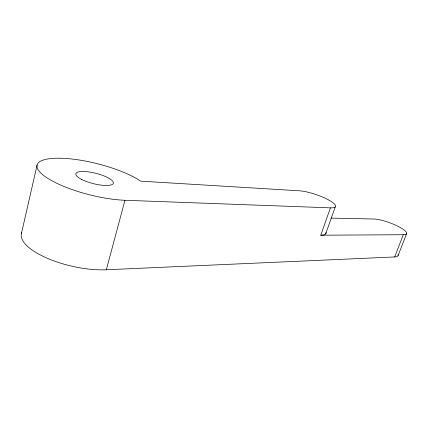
<?xml version="1.0" encoding="UTF-8"?>
<svg xmlns="http://www.w3.org/2000/svg" width="428" height="428" viewBox="0 0 428 428"><rect width="100%" height="100%" fill="white"/><g stroke="black" fill="none" stroke-linecap="round" stroke-linejoin="round"><path stroke-width="0.64" d="M21.4 233.64L37.075 165.128M21.769 232.484A56.619 20.523 12.8 0 0 46.561 257.95A56.619 20.523 12.8 0 0 106.331 269.768L124.955 200.272L330.416 207.853A22.203 4.97 18.8 0 0 328.731 200.004A22.203 4.97 18.8 0 0 299.274 190.786L140.742 181.162A58.181 16.029 14.2 0 0 62.295 158.28A58.181 16.029 14.2 0 0 46.433 177.481A58.181 16.029 14.2 0 0 124.955 200.272M106.331 269.768L394.686 256.95L403.283 234.726L320.765 235.207L330.416 207.853M325.665 233.934L335.242 206.938M398.072 255.596L406.6 233.618M331.063 218.12L373.799 219.008A19.474 4.333 20.2 0 1 399.233 226.952A19.474 4.333 20.2 0 1 403.283 234.726M398.11 254.697A19.297 4.879 20.6 0 1 394.686 256.95M326.045 232.479A21.956 5.741 19 0 1 320.765 235.207M81.791 179.493A19.34 5.318 14.2 0 0 112.928 183.96A19.34 5.318 14.2 0 0 89.12 171.965A19.34 5.318 14.2 0 0 81.791 179.493"/></g></svg>
